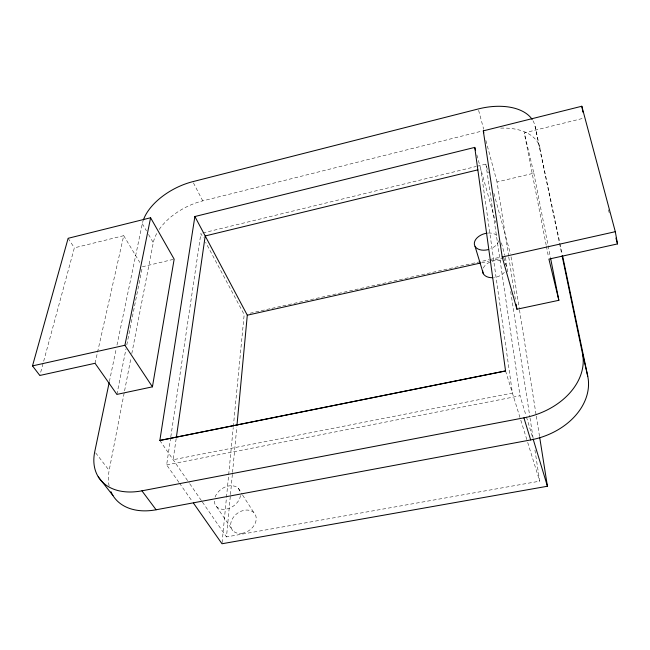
<?xml version="1.0" encoding="UTF-8"?>
<svg xmlns="http://www.w3.org/2000/svg" width="650" height="650" viewBox="0 0 650 650"><rect width="100%" height="100%" fill="white"/><g stroke="black" fill="none" stroke-linecap="round" stroke-linejoin="round"><path stroke-width="0.49" stroke-dasharray="3.25 2.44" d="M534.934 450.068L539.695 481.171L226.493 536.916L230.368 495.593M230.466 494.585L232.448 473.419M232.546 472.412L236.803 427.066M222.089 542.75L226.387 498.323M226.484 497.307L233.228 427.635M233.326 426.628L244.181 314.543L205.644 242.344M176.166 438.652L173.152 459.729L512.411 393.079L480.813 169.13M178.88 482.332L166.652 464.896L170.649 437.84M170.796 436.841L200.891 233.431L203.271 237.884M109.119 485.948A61.433 41.998 -35.4 0 1 109.159 470.454L131.064 357.386M131.804 353.584L153.286 242.686A49.059 28.348 -27.2 0 1 156.674 233.561M116.903 394.404L125.994 348.887M126.782 344.931L142.399 266.768L173.201 259.399M109.387 381.517L116.171 349.009M116.984 345.093L142.301 223.706A49.871 28.08 -27.1 0 1 143.073 220.813M95.054 363.285L123.719 235.674L74.352 247.853L39.821 375.473M159.177 229.491A49.059 28.348 -27.2 0 1 202.751 200.874L482.081 131.048M546.195 245.196L524.282 132.884L584.041 118.097M202.865 232.952L476.036 166.514M477.019 166.278L485.899 164.117L488.296 172.9M508.625 256.124L497.031 181.976L533.829 173.176L524.282 132.884M250.12 313.211L270.936 308.547M271.928 308.327L281.832 306.109M282.823 305.89L488.938 259.724M489.929 259.496L500.833 257.059M481.723 262.754L488.646 261.211M489.637 260.983L504.473 257.668M166.652 464.896L520.016 395.769L526.142 415.984M95.672 452.879L109.159 470.454M179.465 483.161L192.278 501.418M159.843 440.473L189.207 482.966M189.784 483.795L201.825 501.223M202.402 502.06L226.493 536.916M216.523 506.602L232.846 530.66M68.136 238.298L74.352 247.853M238.29 488.345L242.068 494.227M242.604 495.073L253.931 512.72M123.719 235.674L139.807 262.446M142.301 223.706L146.461 230.896M148.525 234.455L153.286 242.686M193.424 182.869L202.751 200.874M505.562 370.947L520.504 419.218M520.804 420.184L527.402 441.48M527.702 442.447L539.695 481.171M526.435 416.942L532.854 438.124M503.791 257.692L505.659 264.355M476.864 154.96L495.714 222.511M501.402 242.889L504.92 255.507M493.911 193.383L510.469 253.866M478.619 110.346L483.681 129.228M485.891 140.514L497.031 181.976M608.424 209.779L609.456 213.679M533 120.77A53.544 31.387 -16.9 0 1 535.056 126.173L559.837 242.783M560.048 243.774L562.283 254.475M535.056 126.173L561.697 253.866M533.829 173.176L550.452 257.595M546.39 246.188L548.527 257.124M511.054 256.839L519.317 308.937M519.48 309.936L536.153 415.123M536.315 416.122L539.492 436.158M508.779 257.124L515.352 299.211M505.464 257.449L507.918 273.496M510.681 291.558L529.872 416.959M530.018 417.966L533.089 438.027M485.899 164.117L520.016 395.769M500.687 128.131A52.609 31.631 -16.6 0 1 540.109 148.419M215.093 497.047A14.251 10.408 -35.2 0 1 228.402 486.005A14.251 10.408 -35.2 0 1 240.329 492.05M240.476 495.495A14.251 10.408 -35.2 0 1 226.476 509.096A14.251 10.408 -35.2 0 1 214.378 500.557M498.599 240.793A12.504 8.174 -16.6 0 1 490.782 248.739M488.272 233.033A12.504 8.174 -16.6 0 1 497.908 236.73M505.156 263.648A12.204 8.206 -16.3 0 1 506.366 268.434M504.384 272.342A12.204 8.206 -16.3 0 1 493.951 277.582M483.275 268.052A12.204 8.206 -16.3 0 1 502.174 261.487M241.979 533.325A13.869 10.392 -36 0 0 255.182 514.394A13.869 10.392 -36 0 0 233.196 517.546A13.869 10.392 -36 0 0 241.979 533.325"/><path stroke-width="0.97" d="M236.99 425.051L247.301 315.193L194.886 216.523L474.752 147.404L475.54 150.239M176.312 437.653L205.205 235.95L477.864 169.845M474.744 147.371L505.562 370.947L159.843 440.473L194.886 216.523M152.425 386.839L174.159 259.171L150.597 217.758L68.136 238.298L32.5 365.893L39.821 375.473L95.054 363.285L116.903 394.404L152.425 386.839L124.914 345.272L150.597 217.758M109.184 382.484L94.754 451.685A62.684 41.917 -34.9 0 0 141.919 490.831L156.106 509.779L530.668 439.936A65.309 49.327 -14.5 0 0 587.746 376.244L562.477 255.426M483.299 130.869L581.815 106.242L615.306 231.693L617.5 243.921L548.909 259.106L558.862 300.3L516.921 309.229L502.206 257.018L483.299 130.869L483.819 132.795M502.206 257.018L615.306 231.693M247.301 315.193L480.732 262.974M32.5 365.893L124.914 345.272M159.827 440.448L505.562 370.947M141.919 490.831L523.916 417.836A66.739 49.384 -15 0 0 582.465 353.405L562.104 255.816M539.646 437.157L547.43 486.249L221.991 543.758L193.448 503.084M98.272 476.84L112.946 495.544M523.916 417.836L530.668 439.936M475.044 246.358L483.34 273.748M533.138 439.083L547.43 486.249M615.94 238.071L617.5 243.921M582.465 353.405L587.746 376.244M550.648 258.586L558.862 300.3M581.815 106.242L582.928 112.166M516.141 304.224L516.921 309.229M143.333 220.049A49.871 28.08 -27.1 0 1 192.798 181.651L478.246 108.972A53.544 31.387 -16.9 0 1 532.188 119.454M156.106 509.779A61.433 41.998 -35.4 0 1 110.947 491.701M488.329 249.584A12.504 8.174 -16.6 0 1 474.329 244.043A12.504 8.174 -16.6 0 1 487.094 233.147M492.773 277.68A12.204 8.206 -16.3 0 1 482.617 270.498"/></g></svg>
